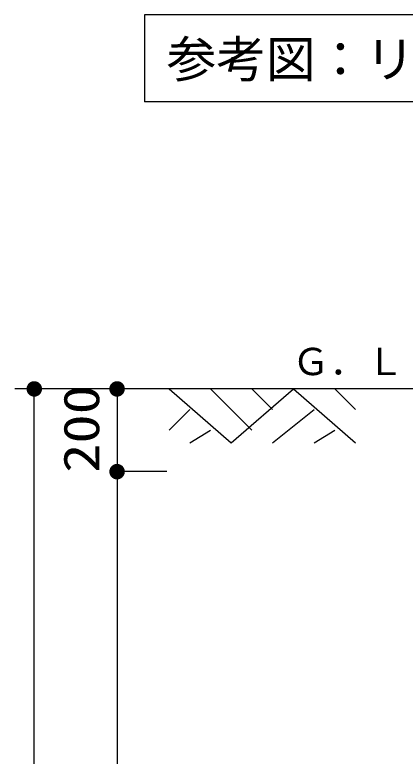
# Model space of a CAD drawing. Units: millimetres, scale not verified. Extents: x -24028 to 8910, y -6308 to 6308.
# Drawn here: x -155 to 788, y 874 to 2666 of the extents above; entities that cross this region are included whole.
import ezdxf
from ezdxf.enums import TextEntityAlignment as Align

# ---------------------------------------------------------------- set-up
doc = ezdxf.new("R2010")
doc.units = ezdxf.units.MM
doc.header["$LTSCALE"] = 30
for name, color, linetype, lineweight in [('0-3_製作', 3, 'Continuous', 25), ('0-6_07', 3, 'Continuous', 25), ('0-E_00クル-フ-6寸法', 132, 'Continuous', 25)]:
    doc.layers.add(name, color=color, linetype=linetype, lineweight=lineweight)
doc.styles.add('ＭＳ ゴシック', font='')
doc.styles.get('ＭＳ ゴシック').set_extended_font_data('MS Gothic')

msp = doc.modelspace()

# ---------------------------------------------------------------- linework, layer by layer
at = {"layer": '0-3_製作', "color": 2}
for p, q in [((3064.43, 1761.69), (-154.63, 1761.69)), ((218.22, 1761.69), (368.23, 1631.68)), ((318.22, 1761.69), (418.22, 1661.69)), ((418.22, 1761.69), (468.22, 1711.69)), ((618.22, 1761.69), (668.23, 1711.69)), ((218.22, 1661.69), (268.23, 1711.69)), ((468.22, 1631.68), (568.22, 1711.69)), ((268.23, 1631.68), (318.22, 1661.69)), ((568.22, 1631.68), (618.22, 1661.69))]:
    msp.add_line(p, q, dxfattribs=at)
msp.add_lwpolyline([(368.23, 1631.68), (518.23, 1761.69), (668.23, 1631.68)], dxfattribs=at)
at = {"layer": '0-6_07'}
for p, q in [((158.67, 2666.05), (158.67, 2456.04)), ((3338.21, 2666.05), (158.67, 2666.05)), ((3338.21, 2456.04), (158.67, 2456.04))]:
    msp.add_line(p, q, dxfattribs=at)
at = {"layer": '0-E_00クル-フ-6寸法', "color": 4}
for p, q in [((12.33, 1761.69), (-107.67, 1761.69)), ((-107.67, -468.31), (-107.67, 1761.69)), ((212.33, 1761.69), (92.33, 1761.69)), ((92.33, 1761.69), (92.33, 1561.69)), ((212.33, 1561.69), (92.33, 1561.69)), ((212.33, 1561.69), (92.33, 1561.69)), ((92.33, 1561.69), (92.33, -118.31))]:
    msp.add_line(p, q, dxfattribs=at)
at = {"layer": '0-E_00クル-フ-6寸法'}
for points in [[(-107.67, 1761.69), (-122.11, 1773.64), (-120.5, 1775.36)], [(-107.67, 1761.69), (-120.5, 1775.36), (-118.69, 1776.86)], [(-107.67, 1761.69), (-118.69, 1776.86), (-116.7, 1778.12)], [(-107.67, 1761.69), (-116.7, 1778.12), (-114.57, 1779.12)], [(-107.67, 1761.69), (-114.57, 1779.12), (-112.33, 1779.85)], [(-107.67, 1761.69), (-112.33, 1779.85), (-110.02, 1780.29)], [(-107.67, 1761.69), (-110.02, 1780.29), (-107.67, 1780.44)], [(-107.67, 1761.69), (-107.67, 1780.44), (-105.32, 1780.29)], [(-107.67, 1761.69), (-105.32, 1780.29), (-103, 1779.85)], [(-107.67, 1761.69), (-103, 1779.85), (-100.76, 1779.12)], [(-107.67, 1761.69), (-100.76, 1779.12), (-98.63, 1778.12)], [(-107.67, 1761.69), (-98.63, 1778.12), (-96.65, 1776.86)], [(-107.67, 1761.69), (-96.65, 1776.86), (-94.83, 1775.36)], [(-107.67, 1761.69), (-94.83, 1775.36), (-93.22, 1773.64)], [(92.33, 1761.69), (77.89, 1773.64), (79.5, 1775.36)], [(92.33, 1761.69), (79.5, 1775.36), (81.31, 1776.86)], [(92.33, 1761.69), (81.31, 1776.86), (83.3, 1778.12)], [(92.33, 1761.69), (83.3, 1778.12), (85.43, 1779.12)], [(92.33, 1761.69), (85.43, 1779.12), (87.67, 1779.85)], [(92.33, 1761.69), (87.67, 1779.85), (89.98, 1780.29)], [(92.33, 1761.69), (89.98, 1780.29), (92.33, 1780.44)], [(92.33, 1761.69), (92.33, 1780.44), (94.68, 1780.29)], [(92.33, 1761.69), (94.68, 1780.29), (97, 1779.85)], [(92.33, 1761.69), (97, 1779.85), (99.24, 1779.12)], [(92.33, 1761.69), (99.24, 1779.12), (101.37, 1778.12)], [(92.33, 1761.69), (101.37, 1778.12), (103.35, 1776.86)], [(92.33, 1761.69), (103.35, 1776.86), (105.17, 1775.36)], [(92.33, 1761.69), (105.17, 1775.36), (106.78, 1773.64)], [(-107.67, 1761.69), (-126.38, 1762.86), (-126.09, 1765.2)], [(-107.67, 1761.69), (-126.38, 1760.51), (-126.38, 1762.86)], [(-107.67, 1761.69), (-126.09, 1758.17), (-126.38, 1760.51)], [(-107.67, 1761.69), (-126.09, 1765.2), (-125.5, 1767.48)], [(-107.67, 1761.69), (-125.5, 1755.89), (-126.09, 1758.17)], [(-107.67, 1761.69), (-125.5, 1767.48), (-124.63, 1769.67)], [(-107.67, 1761.69), (-124.63, 1753.7), (-125.5, 1755.89)], [(-107.67, 1761.69), (-124.63, 1769.67), (-123.5, 1771.73)], [(-107.67, 1761.69), (-123.5, 1751.64), (-124.63, 1753.7)], [(-107.67, 1761.69), (-123.5, 1771.73), (-122.11, 1773.64)], [(-107.67, 1761.69), (-122.11, 1749.74), (-123.5, 1751.64)], [(-107.67, 1761.69), (-120.5, 1748.02), (-122.11, 1749.74)], [(-107.67, 1761.69), (-118.69, 1746.52), (-120.5, 1748.02)], [(-107.67, 1761.69), (-116.7, 1745.26), (-118.69, 1746.52)], [(-107.67, 1761.69), (-114.57, 1744.25), (-116.7, 1745.26)], [(-107.67, 1761.69), (-112.33, 1743.53), (-114.57, 1744.25)], [(-107.67, 1761.69), (-110.02, 1743.08), (-112.33, 1743.53)], [(-107.67, 1761.69), (-107.67, 1742.94), (-110.02, 1743.08)], [(-107.67, 1761.69), (-93.22, 1773.64), (-91.84, 1771.73)], [(-107.67, 1761.69), (-91.84, 1771.73), (-90.7, 1769.67)], [(-107.67, 1761.69), (-90.7, 1769.67), (-89.83, 1767.48)], [(-107.67, 1761.69), (-89.83, 1767.48), (-89.25, 1765.2)], [(-107.67, 1761.69), (-89.25, 1765.2), (-88.95, 1762.86)], [(-107.67, 1761.69), (-88.95, 1762.86), (-88.95, 1760.51)], [(-107.67, 1761.69), (-105.32, 1743.08), (-107.67, 1742.94)], [(-107.67, 1761.69), (-103, 1743.53), (-105.32, 1743.08)], [(-107.67, 1761.69), (-100.76, 1744.25), (-103, 1743.53)], [(-107.67, 1761.69), (-98.63, 1745.26), (-100.76, 1744.25)], [(-107.67, 1761.69), (-96.65, 1746.52), (-98.63, 1745.26)], [(-107.67, 1761.69), (-94.83, 1748.02), (-96.65, 1746.52)], [(-107.67, 1761.69), (-93.22, 1749.74), (-94.83, 1748.02)], [(-107.67, 1761.69), (-91.84, 1751.64), (-93.22, 1749.74)], [(-107.67, 1761.69), (-90.7, 1753.7), (-91.84, 1751.64)], [(-107.67, 1761.69), (-89.83, 1755.89), (-90.7, 1753.7)], [(-107.67, 1761.69), (-89.25, 1758.17), (-89.83, 1755.89)], [(-107.67, 1761.69), (-88.95, 1760.51), (-89.25, 1758.17)], [(92.33, 1761.69), (73.62, 1762.86), (73.91, 1765.2)], [(92.33, 1761.69), (73.62, 1760.51), (73.62, 1762.86)], [(92.33, 1761.69), (73.91, 1758.17), (73.62, 1760.51)], [(92.33, 1761.69), (73.91, 1765.2), (74.5, 1767.48)], [(92.33, 1761.69), (74.5, 1755.89), (73.91, 1758.17)], [(92.33, 1761.69), (74.5, 1767.48), (75.37, 1769.67)], [(92.33, 1761.69), (75.37, 1753.7), (74.5, 1755.89)], [(92.33, 1761.69), (75.37, 1769.67), (76.5, 1771.73)], [(92.33, 1761.69), (76.5, 1751.64), (75.37, 1753.7)], [(92.33, 1761.69), (76.5, 1771.73), (77.89, 1773.64)], [(92.33, 1761.69), (77.89, 1749.74), (76.5, 1751.64)], [(92.33, 1761.69), (79.5, 1748.02), (77.89, 1749.74)], [(92.33, 1761.69), (81.31, 1746.52), (79.5, 1748.02)], [(92.33, 1761.69), (83.3, 1745.26), (81.31, 1746.52)], [(92.33, 1761.69), (85.43, 1744.25), (83.3, 1745.26)], [(92.33, 1761.69), (87.67, 1743.53), (85.43, 1744.25)], [(92.33, 1761.69), (89.98, 1743.08), (87.67, 1743.53)], [(92.33, 1761.69), (92.33, 1742.94), (89.98, 1743.08)], [(92.33, 1761.69), (106.78, 1773.64), (108.16, 1771.73)], [(92.33, 1761.69), (108.16, 1771.73), (109.3, 1769.67)], [(92.33, 1761.69), (109.3, 1769.67), (110.17, 1767.48)], [(92.33, 1761.69), (110.17, 1767.48), (110.75, 1765.2)], [(92.33, 1761.69), (110.75, 1765.2), (111.05, 1762.86)], [(92.33, 1761.69), (111.05, 1762.86), (111.05, 1760.51)], [(92.33, 1761.69), (94.68, 1743.08), (92.33, 1742.94)], [(92.33, 1761.69), (97, 1743.53), (94.68, 1743.08)], [(92.33, 1761.69), (99.24, 1744.25), (97, 1743.53)], [(92.33, 1761.69), (101.37, 1745.26), (99.24, 1744.25)], [(92.33, 1761.69), (103.35, 1746.52), (101.37, 1745.26)], [(92.33, 1761.69), (105.17, 1748.02), (103.35, 1746.52)], [(92.33, 1761.69), (106.78, 1749.74), (105.17, 1748.02)], [(92.33, 1761.69), (108.16, 1751.64), (106.78, 1749.74)], [(92.33, 1761.69), (109.3, 1753.7), (108.16, 1751.64)], [(92.33, 1761.69), (110.17, 1755.89), (109.3, 1753.7)], [(92.33, 1761.69), (110.75, 1758.17), (110.17, 1755.89)], [(92.33, 1761.69), (111.05, 1760.51), (110.75, 1758.17)], [(92.33, 1561.69), (81.31, 1576.86), (83.3, 1578.12)], [(92.33, 1561.69), (81.31, 1576.86), (83.3, 1578.12)], [(92.33, 1561.69), (83.3, 1578.12), (85.43, 1579.12)], [(92.33, 1561.69), (83.3, 1578.12), (85.43, 1579.12)], [(92.33, 1561.69), (85.43, 1579.12), (87.67, 1579.85)], [(92.33, 1561.69), (85.43, 1579.12), (87.67, 1579.85)], [(92.33, 1561.69), (87.67, 1579.85), (89.98, 1580.29)], [(92.33, 1561.69), (87.67, 1579.85), (89.98, 1580.29)], [(92.33, 1561.69), (89.98, 1580.29), (92.33, 1580.44)], [(92.33, 1561.69), (89.98, 1580.29), (92.33, 1580.44)], [(92.33, 1561.69), (92.33, 1580.44), (94.68, 1580.29)], [(92.33, 1561.69), (92.33, 1580.44), (94.68, 1580.29)], [(92.33, 1561.69), (94.68, 1580.29), (97, 1579.85)], [(92.33, 1561.69), (94.68, 1580.29), (97, 1579.85)], [(92.33, 1561.69), (97, 1579.85), (99.24, 1579.12)], [(92.33, 1561.69), (97, 1579.85), (99.24, 1579.12)], [(92.33, 1561.69), (99.24, 1579.12), (101.37, 1578.12)], [(92.33, 1561.69), (99.24, 1579.12), (101.37, 1578.12)], [(92.33, 1561.69), (101.37, 1578.12), (103.35, 1576.86)], [(92.33, 1561.69), (101.37, 1578.12), (103.35, 1576.86)], [(92.33, 1561.69), (73.62, 1562.86), (73.91, 1565.2)], [(92.33, 1561.69), (73.62, 1562.86), (73.91, 1565.2)], [(92.33, 1561.69), (73.62, 1560.51), (73.62, 1562.86)], [(92.33, 1561.69), (73.62, 1560.51), (73.62, 1562.86)], [(92.33, 1561.69), (73.91, 1558.17), (73.62, 1560.51)], [(92.33, 1561.69), (73.91, 1558.17), (73.62, 1560.51)], [(92.33, 1561.69), (73.91, 1565.2), (74.5, 1567.48)], [(92.33, 1561.69), (73.91, 1565.2), (74.5, 1567.48)], [(92.33, 1561.69), (74.5, 1555.89), (73.91, 1558.17)], [(92.33, 1561.69), (74.5, 1555.89), (73.91, 1558.17)], [(92.33, 1561.69), (74.5, 1567.48), (75.37, 1569.67)], [(92.33, 1561.69), (74.5, 1567.48), (75.37, 1569.67)], [(92.33, 1561.69), (75.37, 1553.7), (74.5, 1555.89)], [(92.33, 1561.69), (75.37, 1553.7), (74.5, 1555.89)], [(92.33, 1561.69), (75.37, 1569.67), (76.5, 1571.73)], [(92.33, 1561.69), (75.37, 1569.67), (76.5, 1571.73)], [(92.33, 1561.69), (76.5, 1551.64), (75.37, 1553.7)], [(92.33, 1561.69), (76.5, 1551.64), (75.37, 1553.7)], [(92.33, 1561.69), (76.5, 1571.73), (77.89, 1573.64)], [(92.33, 1561.69), (76.5, 1571.73), (77.89, 1573.64)], [(92.33, 1561.69), (77.89, 1549.74), (76.5, 1551.64)], [(92.33, 1561.69), (77.89, 1549.74), (76.5, 1551.64)], [(92.33, 1561.69), (77.89, 1573.64), (79.5, 1575.36)], [(92.33, 1561.69), (77.89, 1573.64), (79.5, 1575.36)], [(92.33, 1561.69), (79.5, 1548.02), (77.89, 1549.74)], [(92.33, 1561.69), (79.5, 1548.02), (77.89, 1549.74)], [(92.33, 1561.69), (79.5, 1575.36), (81.31, 1576.86)], [(92.33, 1561.69), (79.5, 1575.36), (81.31, 1576.86)], [(92.33, 1561.69), (81.31, 1546.52), (79.5, 1548.02)], [(92.33, 1561.69), (81.31, 1546.52), (79.5, 1548.02)], [(92.33, 1561.69), (83.3, 1545.26), (81.31, 1546.52)], [(92.33, 1561.69), (83.3, 1545.26), (81.31, 1546.52)], [(92.33, 1561.69), (85.43, 1544.25), (83.3, 1545.26)], [(92.33, 1561.69), (85.43, 1544.25), (83.3, 1545.26)], [(92.33, 1561.69), (87.67, 1543.53), (85.43, 1544.25)], [(92.33, 1561.69), (87.67, 1543.53), (85.43, 1544.25)], [(92.33, 1561.69), (89.98, 1543.09), (87.67, 1543.53)], [(92.33, 1561.69), (89.98, 1543.09), (87.67, 1543.53)], [(92.33, 1561.69), (92.33, 1542.94), (89.98, 1543.09)], [(92.33, 1561.69), (92.33, 1542.94), (89.98, 1543.09)], [(92.33, 1561.69), (103.35, 1576.86), (105.17, 1575.36)], [(92.33, 1561.69), (103.35, 1576.86), (105.17, 1575.36)], [(92.33, 1561.69), (105.17, 1575.36), (106.78, 1573.64)], [(92.33, 1561.69), (105.17, 1575.36), (106.78, 1573.64)], [(92.33, 1561.69), (106.78, 1573.64), (108.16, 1571.73)], [(92.33, 1561.69), (106.78, 1573.64), (108.16, 1571.73)], [(92.33, 1561.69), (108.16, 1571.73), (109.3, 1569.67)], [(92.33, 1561.69), (108.16, 1571.73), (109.3, 1569.67)], [(92.33, 1561.69), (109.3, 1569.67), (110.17, 1567.48)], [(92.33, 1561.69), (109.3, 1569.67), (110.17, 1567.48)], [(92.33, 1561.69), (110.17, 1567.48), (110.75, 1565.2)], [(92.33, 1561.69), (110.17, 1567.48), (110.75, 1565.2)], [(92.33, 1561.69), (110.75, 1565.2), (111.05, 1562.86)], [(92.33, 1561.69), (110.75, 1565.2), (111.05, 1562.86)], [(92.33, 1561.69), (111.05, 1562.86), (111.05, 1560.51)], [(92.33, 1561.69), (111.05, 1562.86), (111.05, 1560.51)], [(92.33, 1561.69), (94.68, 1543.09), (92.33, 1542.94)], [(92.33, 1561.69), (97, 1543.53), (94.68, 1543.09)], [(92.33, 1561.69), (99.24, 1544.25), (97, 1543.53)], [(92.33, 1561.69), (101.37, 1545.26), (99.24, 1544.25)], [(92.33, 1561.69), (103.35, 1546.52), (101.37, 1545.26)], [(92.33, 1561.69), (105.17, 1548.02), (103.35, 1546.52)], [(92.33, 1561.69), (106.78, 1549.74), (105.17, 1548.02)], [(92.33, 1561.69), (108.16, 1551.64), (106.78, 1549.74)], [(92.33, 1561.69), (109.3, 1553.7), (108.16, 1551.64)], [(92.33, 1561.69), (110.17, 1555.89), (109.3, 1553.7)], [(92.33, 1561.69), (110.75, 1558.17), (110.17, 1555.89)], [(92.33, 1561.69), (111.05, 1560.51), (110.75, 1558.17)], [(92.33, 1561.69), (94.68, 1543.09), (92.33, 1542.94)], [(92.33, 1561.69), (97, 1543.53), (94.68, 1543.09)], [(92.33, 1561.69), (99.24, 1544.25), (97, 1543.53)], [(92.33, 1561.69), (101.37, 1545.26), (99.24, 1544.25)], [(92.33, 1561.69), (103.35, 1546.52), (101.37, 1545.26)], [(92.33, 1561.69), (105.17, 1548.02), (103.35, 1546.52)], [(92.33, 1561.69), (106.78, 1549.74), (105.17, 1548.02)], [(92.33, 1561.69), (108.16, 1551.64), (106.78, 1549.74)], [(92.33, 1561.69), (109.3, 1553.7), (108.16, 1551.64)], [(92.33, 1561.69), (110.17, 1555.89), (109.3, 1553.7)], [(92.33, 1561.69), (110.75, 1558.17), (110.17, 1555.89)], [(92.33, 1561.69), (111.05, 1560.51), (110.75, 1558.17)]]:
    msp.add_solid(points, dxfattribs=at)

# ---------------------------------------------------------------- texts
at = {"layer": '0-3_製作', "color": 4, "style": 'ＭＳ ゴシック'}
msp.add_text('Ｇ．Ｌ', height=65.98, dxfattribs=at).set_placement((515.39, 1775.24), align=Align.BOTTOM_LEFT)
at = {"layer": '0-6_07', "color": 4, "style": 'ＭＳ ゴシック'}
msp.add_text('参考図：リン除去装置、ブロワ\u3000平断面図', height=87.98, dxfattribs=at).set_placement((211.97, 2488.52), align=Align.BOTTOM_LEFT)
at = {"layer": '0-E_00クル-フ-6寸法', "color": 3, "style": 'ＭＳ ゴシック', "width": 1.2}
msp.add_text('200', height=86.66, rotation=90, dxfattribs=at).set_placement((75.24, 1558.83), align=Align.BOTTOM_LEFT)

doc.saveas('drawing.dxf')
